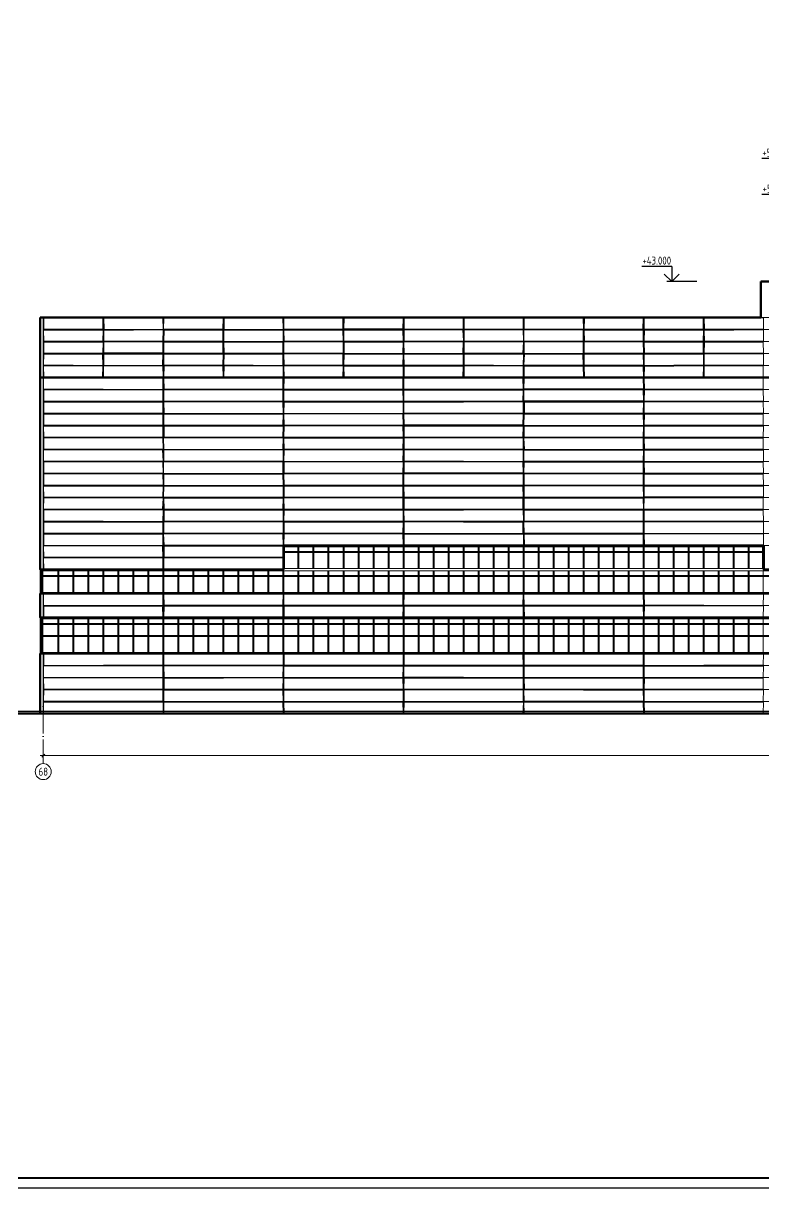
# Model space of a CAD drawing. Extents: x -50000 to 1632000, y -47600 to 308800.
# Drawn here: x 836005 to 909986, y -47600 to 68829 of the extents above; entities that cross this region are included whole.
import ezdxf
from ezdxf.enums import TextEntityAlignment as Align

# ---------------------------------------------------------------- set-up
doc = ezdxf.new("R2010")
doc.units = 0
doc.header["$MEASUREMENT"] = 0
doc.linetypes.add('ACAD_ISO04W100', pattern=[30, 24, -3, 0, -3])
doc.layers.get('Defpoints').update_dxf_attribs({"color": 6})
doc.layers.add('2', color=7, linetype='Continuous')
doc.styles.get("Standard").update_dxf_attribs({"font": 'isocpeur.ttf'})
doc.dimstyles.get("Standard").update_dxf_attribs({"dimscale": 200, "dimtxt": 2.5, "dimasz": 1.5, "dimexe": 1.5, "dimexo": 5, "dimgap": 1, "dimtad": 1, "dimtoh": 1, "dimdec": 0, "dimrnd": 10, "dimzin": 0, "dimtxsty": 'Standard', "dimblk": 'OBLIQUE', "dimcen": 1, "dimdle": 1.5, "dimclrd": 256, "dimclre": 256, "dimclrt": 256, "dimadec": 0, "dimazin": 0, "dimtfac": 1, "dimtdec": 0, "dimtix": 1, "dimtmove": 0, "dimatfit": 3, "dimldrblk": 'NONE', "dimfxl": 1, "dimtolj": 1, "dimtzin": 0, "dimlwd": 18, "dimlwe": 18, "dimarcsym": 1})

# ---------------------------------------------------------------- blocks, each defined once
blk = doc.blocks.new('_Oblique')
at = {"color": 0, "linetype": 'ByBlock', "lineweight": -2}
blk.add_line((-0.5, -0.5), (0.5, 0.5), dxfattribs=at)
blk = doc.blocks.new('*D19')
at = {"layer": '2', "linetype": 'Continuous', "lineweight": 18, "transparency": 16777216}
blk.add_line((837700, -4400), (1240300, -4400), dxfattribs=at)
at = {"layer": 'Defpoints', "color": 0, "linetype": 'Continuous', "transparency": 16777216}
for p in [(1240000, 220000), (838000, 0), (1240000, -4400)]:
    blk.add_point(p, dxfattribs=at)
at = {"layer": '2', "linetype": 'Continuous', "lineweight": 18, "transparency": 16777216, "xscale": 300, "yscale": 300, "zscale": 300, "rotation": 180}
blk.add_blockref('_Oblique', (838000, -4400), dxfattribs=at)
at = {"layer": '2', "linetype": 'Continuous', "lineweight": 18, "transparency": 16777216, "xscale": 300, "yscale": 300, "zscale": 300}
blk.add_blockref('_Oblique', (1240000, -4400), dxfattribs=at)
at = {"layer": '2', "linetype": 'Continuous', "lineweight": 18, "transparency": 16777216, "insert": (1039000, -3950), "char_height": 500, "attachment_point": 5}
blk.add_mtext('\\A1;402000', dxfattribs=at)
blk = doc.blocks.new('_None')

msp = doc.modelspace()

# ---------------------------------------------------------------- linework, layer by layer
at = {"layer": '2', "linetype": 'Continuous'}
for p, q in [((912800, 55300), (909800, 55300)), ((912800, 51700), (909800, 51700)), ((900800, 44500), (897800, 44500)), ((900800, 44500), (900800, 43000)), ((900800, 43000), (900050, 43750)), ((901550, 43750), (900800, 43000)), ((903300, 43000), (900300, 43000))]:
    msp.add_line(p, q, dxfattribs=at)
at = {"layer": '2', "linetype": 'Continuous', "lineweight": 70}
for p, q in [((909700, 43000), (909700, 39400)), ((837702.4, 39400), (837700, 33400)), ((909700, 39400), (837702.4, 39400))]:
    msp.add_line(p, q, dxfattribs=at)
at = {"layer": '2', "color": 8, "linetype": 'Continuous', "lineweight": 13}
for p, q in [((838000, 39400), (838000, 14200)), ((844000, 33400), (844000, 39400)), ((856000, 39400), (844000, 39400)), ((850000, 39400), (850000, 14200)), ((856000, 33400), (856000, 39400)), ((862000, 14200), (862000, 39400)), ((868000, 33400), (868000, 39400)), ((874000, 39400), (874000, 16600)), ((1240000, 39400), (874000, 39400)), ((880000, 33400), (880000, 39400)), ((886000, 39400), (886000, 16600)), ((892000, 33400), (892000, 39400)), ((898000, 39400), (898000, 16600)), ((904000, 33400), (904000, 39400)), ((1240000, 38200), (838000, 38200)), ((916000, 37000), (838000, 37000)), ((1240000, 35800), (838000, 35800)), ((1240000, 34600), (838000, 34600)), ((1240000, 33400), (838000, 33400)), ((1240000, 32200), (838000, 32200)), ((1240000, 31000), (838000, 31000)), ((1240000, 29800), (838000, 29800)), ((1240000, 28600), (838000, 28600)), ((838000, 27400), (1240000, 27400)), ((1240000, 26200), (838000, 26200)), ((838000, 25000), (1240000, 25000)), ((1240000, 23800), (838000, 23800)), ((1240000, 22600), (838000, 22600)), ((838000, 21400), (1240000, 21400)), ((1240000, 20200), (838000, 20200)), ((838000, 19000), (1240000, 19000)), ((1240000, 17800), (838000, 17800)), ((1240000, 16600), (838000, 16600)), ((862000, 15400), (838000, 15400)), ((838000, 14200), (862000, 14200)), ((838000, 11800), (838000, 9400)), ((1240000, 11800), (838000, 11800)), ((850000, 11800), (850000, 9400)), ((862000, 11800), (862000, 9400)), ((874000, 11800), (874000, 9400)), ((886000, 11800), (886000, 9400)), ((898000, 11800), (898000, 9400)), ((1240000, 10600), (838000, 10600)), ((838000, 9400), (1240000, 9400)), ((838000, 5800), (838000, -200)), ((1240000, 5800), (838000, 5800)), ((850000, 5800), (850000, -200)), ((862000, 5800), (862000, -200)), ((874000, 5800), (874000, -200)), ((886000, 5800), (886000, -200)), ((898000, 5800), (898000, -200)), ((1240000, 4600), (838000, 4600)), ((838000, 3400), (1240000, 3400)), ((1240000, 2200), (838000, 2200)), ((1240000, 1000), (838000, 1000)), ((838000, -200), (1240000, -200))]:
    msp.add_line(p, q, dxfattribs=at)
at = {"layer": '2', "color": 8, "linetype": 'Continuous', "lineweight": 9}
for p, q in [((838044.4, 38238), (838057.9, 39334.3)), ((838057.9, 39334.3), (843949.6, 39369.9)), ((843957.7, 38241.3), (843949.6, 39369.9)), ((844054.1, 39362.7), (849940.8, 39338.4)), ((844072.4, 38227.2), (844054.1, 39362.7)), ((849968.4, 38257.4), (849940.8, 39338.4)), ((850030, 38232.1), (850035.2, 39345)), ((850035.2, 39345), (855965.9, 39363.3)), ((855927.4, 38242.7), (855965.9, 39363.3)), ((856070.3, 38227.8), (856072.5, 39344.8)), ((856072.5, 39344.8), (861932.2, 39363.2)), ((861968.4, 38229.5), (861932.2, 39363.2)), ((862035.7, 38267.5), (862049.3, 39369.7)), ((862049.3, 39369.7), (867925.9, 39367.9)), ((867933.1, 38236), (867925.9, 39367.9)), ((868048.9, 38264.3), (868072.5, 39347.5)), ((868072.5, 39347.5), (873974.5, 39326.4)), ((873941.3, 38270.9), (873974.5, 39326.4)), ((874053.8, 39329), (879960.4, 39373.3)), ((874063.3, 38269.9), (874053.8, 39329)), ((879947.4, 38232.6), (879960.4, 39373.3)), ((880053.9, 39356.5), (885939.3, 39354.9)), ((880058.8, 38246.3), (880053.9, 39356.5)), ((885956.3, 38242.1), (885939.3, 39354.9)), ((886056, 38273.1), (886066.8, 39349.6)), ((886066.8, 39349.6), (891937, 39338.6)), ((891972.3, 38234.8), (891937, 39338.6)), ((892045, 38241.9), (892068, 39360)), ((892068, 39360), (897954.3, 39343.2)), ((897925.8, 38264.9), (897954.3, 39343.2)), ((898031.9, 39340.5), (903941, 39365.9)), ((898032.6, 38274.6), (898031.9, 39340.5)), ((903954, 38244.8), (903941, 39365.9)), ((904034.2, 39348.7), (909964.5, 39371.6)), ((904063.2, 38246.6), (904034.2, 39348.7)), ((909965.4, 38255), (909964.5, 39371.6)), ((838025.9, 38138.2), (843971.4, 38153.1)), ((838055.3, 37031.6), (838025.9, 38138.2)), ((838044.4, 38238), (843957.7, 38241.3)), ((843956.9, 37063.4), (843971.4, 38153.1)), ((844056, 37046.2), (844062, 38126.5)), ((844062, 38126.5), (849968.7, 38169.5)), ((844072.4, 38227.2), (849968.4, 38257.4)), ((849932.3, 37042.7), (849968.7, 38169.5)), ((850030, 38232.1), (855927.4, 38242.7)), ((850038.6, 37053.9), (850072.2, 38143.8)), ((850072.2, 38143.8), (855942.7, 38151.7)), ((855957.8, 37028.8), (855942.7, 38151.7)), ((856035.9, 37053.5), (856048.6, 38130.6)), ((856048.6, 38130.6), (861960.4, 38140.9)), ((856070.3, 38227.8), (861968.4, 38229.5)), ((861974.1, 37026.8), (861960.4, 38140.9)), ((862029, 38139), (867926.1, 38132.3)), ((862065.2, 37040), (862029, 38139)), ((862035.7, 38267.5), (867933.1, 38236)), ((868000, 38200), (867926.1, 38132.3)), ((867953.8, 37035.5), (867926.1, 38132.3)), ((868038.1, 38153.8), (873937.2, 38147.2)), ((868040.1, 37064.1), (868038.1, 38153.8)), ((868048.9, 38264.3), (873941.3, 38270.9)), ((873957.9, 37045.7), (873937.2, 38147.2)), ((874050.2, 37039.6), (874055.2, 38174.5)), ((874055.2, 38174.5), (879931.5, 38166.5)), ((874063.3, 38269.9), (879947.4, 38232.6)), ((879974.2, 37070.1), (879931.5, 38166.5)), ((880058.8, 38246.3), (885956.3, 38242.1)), ((880063.7, 37060.7), (880064.9, 38169.1)), ((880064.9, 38169.1), (885955.6, 38163.6)), ((885969.7, 37052.5), (885955.6, 38163.6)), ((886025.2, 38161.5), (891953.9, 38138.4)), ((886029.1, 37030.4), (886025.2, 38161.5)), ((886056, 38273.1), (891972.3, 38234.8)), ((891960.5, 37062.5), (891953.9, 38138.4)), ((892040.1, 38159.4), (897948.9, 38149.5)), ((892067.2, 37028.7), (892040.1, 38159.4)), ((892045, 38241.9), (897925.8, 38264.9)), ((897955, 37030.6), (897948.9, 38149.5)), ((898032.6, 38274.6), (903954, 38244.8)), ((898047.8, 37069.4), (898071.4, 38143.1)), ((898071.4, 38143.1), (903960.2, 38137.1)), ((903950.5, 37037.1), (903960.2, 38137.1)), ((904050.8, 38126.8), (909951.7, 38168.4)), ((904059.6, 37058.5), (904050.8, 38126.8)), ((904063.2, 38246.6), (909965.4, 38255)), ((909959.8, 37066.2), (909951.7, 38168.4)), ((838055.3, 37031.6), (843956.9, 37063.4)), ((838063.8, 35861.4), (838064.9, 36926.1)), ((838064.9, 36926.1), (843970.2, 36929.6)), ((843939, 35844.3), (843970.2, 36929.6)), ((844054.4, 35865.5), (844066.1, 36943)), ((844056, 37046.2), (849932.3, 37042.7)), ((844066.1, 36943), (849931.2, 36973.9)), ((849954.3, 35863.2), (849931.2, 36973.9)), ((850038.4, 35830.1), (850058.5, 36941.8)), ((850038.6, 37053.9), (855957.8, 37028.8)), ((850058.5, 36941.8), (855951.6, 36941.8)), ((855933.1, 35840.6), (855951.6, 36941.8)), ((856035.9, 37053.5), (861974.1, 37026.8)), ((856054.6, 36946.3), (861940.2, 36936.4)), ((856073.6, 35831.6), (856054.6, 36946.3)), ((861927, 35831.1), (861940.2, 36936.4)), ((862029.2, 36946.4), (867968.1, 36970)), ((862047.3, 35874.2), (862029.2, 36946.4)), ((862065.2, 37040), (867953.8, 37035.5)), ((867969.7, 35848), (867968.1, 36970)), ((868040.1, 37064.1), (873957.9, 37045.7)), ((868051, 36952.7), (873951.2, 36930.1)), ((868054.7, 35825.5), (868051, 36952.7)), ((873936.9, 35860), (873951.2, 36930.1)), ((874044.6, 36946.4), (879962.2, 36971.6)), ((874062.2, 35827.5), (874044.6, 36946.4)), ((874050.2, 37039.6), (879974.2, 37070.1)), ((879931.3, 35841.1), (879962.2, 36971.6)), ((880043.1, 35833.8), (880053.8, 36939)), ((880053.8, 36939), (885974.8, 36972.3)), ((880063.7, 37060.7), (885969.7, 37052.5)), ((885928.2, 35859.3), (885974.8, 36972.3)), ((886029.1, 37030.4), (891960.5, 37062.5)), ((886037, 35826.6), (886039.6, 36961.7)), ((886039.6, 36961.7), (891932.3, 36963.8)), ((891944.2, 35837.2), (891932.3, 36963.8)), ((892041.2, 36943.9), (897942, 36969.8)), ((892042.7, 35830.2), (892041.2, 36943.9)), ((892067.2, 37028.7), (897955, 37030.6)), ((897971, 35855.7), (897942, 36969.8)), ((898047.8, 37069.4), (903950.5, 37037.1)), ((898050.7, 36933), (903949.7, 36940.8)), ((898071.8, 35833.4), (898050.7, 36933)), ((903932, 35867.5), (903949.7, 36940.8)), ((904032, 35851.5), (904066, 36936.6)), ((904059.6, 37058.5), (909959.8, 37066.2)), ((904066, 36936.6), (909937.8, 36954.8)), ((909970.5, 35859), (909937.8, 36954.8)), ((838031.9, 34665), (838040.2, 35761.2)), ((838040.2, 35761.2), (843930.9, 35757.6)), ((838063.8, 35861.4), (843939, 35844.3)), ((843951.2, 34628.1), (843930.9, 35757.6)), ((844043.2, 35725.2), (849961.9, 35738.1)), ((844061.5, 34626.1), (844043.2, 35725.2)), ((844054.4, 35865.5), (849954.3, 35863.2)), ((849925.5, 34644.8), (849961.9, 35738.1)), ((850038.4, 35830.1), (855933.1, 35840.6)), ((850040.2, 35728.7), (855963.7, 35761.6)), ((850063.3, 34638.7), (850040.2, 35728.7)), ((855929.1, 34662.4), (855963.7, 35761.6)), ((856040.1, 34673.3), (856067.8, 35743.5)), ((856067.8, 35743.5), (861949.9, 35731.6)), ((856073.6, 35831.6), (861927, 35831.1)), ((861931.6, 34627.8), (861949.9, 35731.6)), ((862030.3, 35747.7), (867943.9, 35762.1)), ((862057.4, 34674.9), (862030.3, 35747.7)), ((862047.3, 35874.2), (867969.7, 35848)), ((867946.3, 34650.1), (867943.9, 35762.1)), ((868030.4, 34630.8), (868063.7, 35729)), ((868054.7, 35825.5), (873936.9, 35860)), ((868063.7, 35729), (873960.2, 35760.4)), ((873938.2, 34646.9), (873960.2, 35760.4)), ((874038.3, 35730.8), (879967.9, 35732)), ((874055, 34669.1), (874038.3, 35730.8)), ((874062.2, 35827.5), (879931.3, 35841.1)), ((879947.6, 34634.6), (879967.9, 35732)), ((880040.4, 34672.8), (880056.7, 35740.7)), ((880043.1, 35833.8), (885928.2, 35859.3)), ((880056.7, 35740.7), (885969.9, 35731.6)), ((885957.9, 34627.6), (885969.9, 35731.6)), ((886031.9, 34635.5), (886073.6, 35748.9)), ((886037, 35826.6), (891944.2, 35837.2)), ((886073.6, 35748.9), (891925.9, 35742.3)), ((891956.1, 34648.5), (891925.9, 35742.3)), ((892042.7, 35830.2), (897971, 35855.7)), ((892051.5, 35729.6), (897929.4, 35741.4)), ((892062.2, 34648.3), (892051.5, 35729.6)), ((897974.9, 34650.3), (897929.4, 35741.4)), ((898052.3, 35733.9), (903969.4, 35743.4)), ((898057.7, 34626.4), (898052.3, 35733.9)), ((898071.8, 35833.4), (903932, 35867.5)), ((903955.5, 34665.2), (903969.4, 35743.4)), ((904031.4, 34629.6), (904052.6, 35762.2)), ((904032, 35851.5), (909970.5, 35859)), ((904052.6, 35762.2), (909962.9, 35743.6)), ((909952.9, 34633.5), (909962.9, 35743.6)), ((838031.2, 34563.8), (843966.3, 34529.1)), ((838047.7, 33434.8), (838031.2, 34563.8)), ((838031.9, 34665), (843951.2, 34628.1)), ((843933, 33431.6), (843966.3, 34529.1)), ((844032.3, 34546.3), (849950, 34567.9)), ((844033.9, 33440.3), (844032.3, 34546.3)), ((844061.5, 34626.1), (849925.5, 34644.8)), ((849965.9, 33431.6), (849950, 34567.9)), ((850054.3, 33452.2), (850068.2, 34574.2)), ((850063.3, 34638.7), (855929.1, 34662.4)), ((850068.2, 34574.2), (855927.3, 34545.8)), ((855968.6, 33474.2), (855927.3, 34545.8)), ((856040.1, 34673.3), (861931.6, 34627.8)), ((856050.4, 33468.8), (856068.4, 34562.3)), ((856068.4, 34562.3), (861972.8, 34558.3)), ((861961.6, 33468.7), (861972.8, 34558.3)), ((862035.1, 34535.9), (867973, 34566.3)), ((862055.9, 33433.3), (862035.1, 34535.9)), ((862057.4, 34674.9), (867946.3, 34650.1)), ((867943.4, 33451.3), (867973, 34566.3)), ((868030.4, 34630.8), (873938.2, 34646.9)), ((868042.3, 34536.8), (873957.1, 34538.2)), ((868068.7, 33465.5), (868042.3, 34536.8)), ((873974.2, 33473.8), (873957.1, 34538.2)), ((874047, 34555), (879954.3, 34530.3)), ((874047.6, 33458.7), (874047, 34555)), ((874055, 34669.1), (879947.6, 34634.6)), ((879925.2, 33461.6), (879954.3, 34530.3)), ((880040.4, 34672.8), (885957.9, 34627.6)), ((880045.9, 34549.7), (885960.9, 34568.1)), ((880063.9, 33461.3), (880045.9, 34549.7)), ((885963.6, 33464.3), (885960.9, 34568.1)), ((886031.9, 34635.5), (891956.1, 34648.5)), ((886041.4, 33472.9), (886046, 34533.3)), ((886046, 34533.3), (891960.6, 34543.2)), ((891966.9, 33427.4), (891960.6, 34543.2)), ((892035.4, 34551.8), (897928.6, 34552.9)), ((892066.4, 33450.8), (892035.4, 34551.8)), ((892062.2, 34648.3), (897974.9, 34650.3)), ((897964.7, 33427.3), (897928.6, 34552.9)), ((898029.7, 33467.9), (898062.9, 34528.4)), ((898057.7, 34626.4), (903955.5, 34665.2)), ((898062.9, 34528.4), (903959.9, 34567.9)), ((903953.2, 33451.7), (903959.9, 34567.9)), ((904028, 34572.2), (909927.3, 34559.3)), ((904040.2, 33454.3), (904028, 34572.2)), ((904031.4, 34629.6), (909952.9, 34633.5)), ((909948.5, 33426.4), (909927.3, 34559.3)), ((838025.3, 32267), (838029.7, 33371.4)), ((838029.7, 33371.4), (849948.4, 33353)), ((838047.7, 33434.8), (843933, 33431.6)), ((844033.9, 33440.3), (849965.9, 33431.6)), ((849939.5, 32227.4), (849948.4, 33353)), ((850036.6, 33361), (861941.5, 33347.2)), ((850067, 32232.5), (850036.6, 33361)), ((850054.3, 33452.2), (855968.6, 33474.2)), ((856050.4, 33468.8), (861961.6, 33468.7)), ((861931.5, 32230), (861941.5, 33347.2)), ((862053.8, 32254.3), (862074.8, 33358.8)), ((862055.9, 33433.3), (867943.4, 33451.3)), ((862074.8, 33358.8), (873942.5, 33325.7)), ((868068.7, 33465.5), (873974.2, 33473.8)), ((873933, 32235.4), (873942.5, 33325.7)), ((874027.6, 32235.3), (874029.8, 33346.1)), ((874029.8, 33346.1), (885927.5, 33341.9)), ((874047.6, 33458.7), (879925.2, 33461.6)), ((880063.9, 33461.3), (885963.6, 33464.3)), ((885963.4, 32232.1), (885927.5, 33341.9)), ((886029.7, 32262.4), (886060.3, 33326.6)), ((886041.4, 33472.9), (891966.9, 33427.4)), ((886060.3, 33326.6), (897952.6, 33368.9)), ((892066.4, 33450.8), (897964.7, 33427.3)), ((897971.8, 32274.7), (897952.6, 33368.9)), ((898029.7, 33467.9), (903953.2, 33451.7)), ((898034.5, 33353.8), (909934.4, 33330.6)), ((898067.7, 32233.6), (898034.5, 33353.8)), ((904040.2, 33454.3), (909948.5, 33426.4)), ((909949.4, 32246), (909934.4, 33330.6)), ((838025.3, 32267), (849939.5, 32227.4)), ((838049.7, 32144.9), (849945.2, 32164.6)), ((838050, 31033.3), (838049.7, 32144.9)), ((849938.3, 31032.7), (849945.2, 32164.6)), ((850033.4, 31065.7), (850051.5, 32157.3)), ((850051.5, 32157.3), (861950.8, 32174.9)), ((850067, 32232.5), (861931.5, 32230)), ((861943.8, 31042), (861950.8, 32174.9)), ((862049.8, 31032.3), (862052.3, 32131.2)), ((862052.3, 32131.2), (873941.7, 32130.9)), ((862053.8, 32254.3), (873933, 32235.4)), ((873974.1, 31042.4), (873941.7, 32130.9)), ((874027.6, 32235.3), (885963.4, 32232.1)), ((874035, 32148.1), (885938.3, 32156.9)), ((874038.9, 31041), (874035, 32148.1)), ((885925.6, 31047), (885938.3, 32156.9)), ((886029.3, 31068.2), (886033, 32163.2)), ((886029.7, 32262.4), (897971.8, 32274.7)), ((886033, 32163.2), (897937.8, 32145.6)), ((897969.8, 31070.1), (897937.8, 32145.6)), ((898057.7, 31067.5), (898062.9, 32167.5)), ((898062.9, 32167.5), (909936.4, 32155.3)), ((898067.7, 32233.6), (909949.4, 32246)), ((909952.2, 31042.1), (909936.4, 32155.3)), ((838042.6, 30926.2), (849960.8, 30961.1)), ((838049.3, 29862), (838042.6, 30926.2)), ((838050, 31033.3), (849938.3, 31032.7)), ((849955.9, 29833.5), (849960.8, 30961.1)), ((850033.4, 31065.7), (861943.8, 31042)), ((850034.1, 30962.3), (861949.5, 30949.3)), ((850072.7, 29844.1), (850034.1, 30962.3)), ((861966, 29826.1), (861949.5, 30949.3)), ((862031.6, 29827.6), (862062.9, 30943.2)), ((862049.8, 31032.3), (873974.1, 31042.4)), ((862062.9, 30943.2), (873945.3, 30948)), ((873949.5, 29838), (873945.3, 30948)), ((874028.3, 29870.7), (874038.6, 30926.5)), ((874038.6, 30926.5), (885965.5, 30970.4)), ((874038.9, 31041), (885925.6, 31047)), ((885944.1, 29849), (885965.5, 30970.4)), ((886000, 31000), (886074.6, 30926.5)), ((886029.3, 31068.2), (897969.8, 31070.1)), ((886072.1, 29855.6), (886074.6, 30926.5)), ((886074.6, 30926.5), (897968.5, 30936.6)), ((897945, 29862.2), (897968.5, 30936.6)), ((898031.2, 30935.8), (909938.7, 30967.2)), ((898040.6, 29870), (898031.2, 30935.8)), ((898057.7, 31067.5), (909952.2, 31042.1)), ((909954.6, 29860.3), (909938.7, 30967.2)), ((838043.8, 28631.4), (838054.4, 29758.6)), ((838049.3, 29862), (849955.9, 29833.5)), ((838054.4, 29758.6), (849955.3, 29759.8)), ((849944.9, 28647.7), (849955.3, 29759.8)), ((850032.8, 28648.2), (850054.8, 29761.4)), ((850054.8, 29761.4), (861957.3, 29729.7)), ((850072.7, 29844.1), (861966, 29826.1)), ((861935.8, 28664.6), (861957.3, 29729.7)), ((862031.6, 29827.6), (873949.5, 29838)), ((862046.6, 29730.7), (873943.2, 29774.1)), ((862073.2, 28649.7), (862046.6, 29730.7)), ((873958.5, 28633.8), (873943.2, 29774.1)), ((874028.3, 29870.7), (885944.1, 29849)), ((874036.4, 29773.6), (885948, 29733.1)), ((874055.5, 28668.7), (874036.4, 29773.6)), ((885928.9, 28671.4), (885948, 29733.1)), ((886033.1, 28627), (886067.5, 29751.2)), ((886067.5, 29751.2), (897953.6, 29758.9)), ((886072.1, 29855.6), (897945, 29862.2)), ((897974.5, 28659.6), (897953.6, 29758.9)), ((898040.6, 29870), (909954.6, 29860.3)), ((898052.5, 28643.4), (898071, 29752.6)), ((898071, 29752.6), (909926.3, 29736.9)), ((909930.9, 28662.3), (909926.3, 29736.9)), ((838030.3, 28557.7), (849939.2, 28557.6)), ((838057.7, 27472.9), (838030.3, 28557.7)), ((838043.8, 28631.4), (849944.9, 28647.7)), ((849949.4, 27461.3), (849939.2, 28557.6)), ((850000, 28600), (850070.7, 28525.7)), ((850032.8, 28648.2), (861935.8, 28664.6)), ((850069.1, 27438.8), (850070.7, 28525.7)), ((850070.7, 28525.7), (861967.9, 28560.5)), ((861934.6, 27461.1), (861967.9, 28560.5)), ((862000, 28600), (862073.9, 28529.4)), ((862030.2, 27453.2), (862073.9, 28529.4)), ((862073.2, 28649.7), (873958.5, 28633.8)), ((862073.9, 28529.4), (873926.7, 28574.9)), ((873964.7, 27460), (873926.7, 28574.9)), ((874049.2, 27473.9), (874063.8, 28535)), ((874055.5, 28668.7), (885928.9, 28671.4)), ((874063.8, 28535), (885942.5, 28533.9)), ((885925.5, 27445.2), (885942.5, 28533.9)), ((886000, 28600), (885928.9, 28671.4)), ((886033.1, 28627), (897974.5, 28659.6)), ((886047.6, 27442.5), (886061.9, 28533.3)), ((886061.9, 28533.3), (897961.4, 28536.6)), ((897958.6, 27438.6), (897961.4, 28536.6)), ((898031.7, 27432.7), (898054.6, 28534)), ((898052.5, 28643.4), (909930.9, 28662.3)), ((898054.6, 28534), (909969.6, 28536.3)), ((909943.3, 27430.7), (909969.6, 28536.3)), ((838042.1, 27368.2), (849934.6, 27364.5)), ((838064.6, 26246), (838042.1, 27368.2)), ((838057.7, 27472.9), (849949.4, 27461.3)), ((849971.7, 26252.4), (849934.6, 27364.5)), ((850027.2, 27366.7), (861965.1, 27359.1)), ((850056.8, 26226.9), (850027.2, 27366.7)), ((850069.1, 27438.8), (861934.6, 27461.1)), ((861942.8, 26252.8), (861965.1, 27359.1)), ((862030.2, 27453.2), (873964.7, 27460)), ((862038.8, 27335.4), (873973.4, 27355.7)), ((862072.9, 26273.3), (862038.8, 27335.4)), ((873928.7, 26251.9), (873973.4, 27355.7)), ((874049.2, 27473.9), (885925.5, 27445.2)), ((874058.6, 26240.6), (874062.7, 27361.1)), ((874062.7, 27361.1), (885967.1, 27365.9)), ((885945.9, 26262.2), (885967.1, 27365.9)), ((886033.1, 27336.9), (897945.8, 27371.1)), ((886071.8, 26231.6), (886033.1, 27336.9)), ((886047.6, 27442.5), (897958.6, 27438.6)), ((897927.1, 26225.1), (897945.8, 27371.1)), ((898031.7, 27432.7), (909943.3, 27430.7)), ((898053.4, 27330.9), (909942.9, 27340.3)), ((898061.1, 26229.4), (898053.4, 27330.9)), ((909938.8, 26267), (909942.9, 27340.3)), ((838027.5, 25061.7), (838036.6, 26138.6)), ((838036.6, 26138.6), (849928.6, 26172.4)), ((838064.6, 26246), (849971.7, 26252.4)), ((849973.7, 25060.5), (849928.6, 26172.4)), ((850032, 26164.2), (861960.9, 26134.6)), ((850042.6, 25060.7), (850032, 26164.2)), ((850056.8, 26226.9), (861942.8, 26252.8)), ((861958.1, 25049.2), (861960.9, 26134.6)), ((862000, 26200), (862072.9, 26273.3)), ((862031.5, 25025.4), (862066.3, 26157.1)), ((862066.3, 26157.1), (873948.2, 26172.3)), ((862072.9, 26273.3), (873928.7, 26251.9)), ((873943.9, 25046.4), (873948.2, 26172.3)), ((874050.4, 26144.8), (885962.4, 26171.3)), ((874066.2, 25074), (874050.4, 26144.8)), ((874058.6, 26240.6), (885945.9, 26262.2)), ((885946.1, 25025.4), (885962.4, 26171.3)), ((886030.1, 25067.1), (886031.6, 26146)), ((886031.6, 26146), (897972.9, 26162.3)), ((886071.8, 26231.6), (897927.1, 26225.1)), ((897956.2, 25030.6), (897972.9, 26162.3)), ((898027, 26152.2), (909967.3, 26156)), ((898051.9, 25026.8), (898027, 26152.2)), ((898061.1, 26229.4), (909938.8, 26267)), ((909957.1, 25045.8), (909967.3, 26156)), ((838027.5, 25061.7), (849973.7, 25060.5)), ((838042.6, 24966), (849950.3, 24939.4)), ((838051.6, 23866.9), (838042.6, 24966)), ((849972.9, 23833.2), (849950.3, 24939.4)), ((850029, 24961.9), (861946.8, 24970.4)), ((850029.2, 23828.6), (850029, 24961.9)), ((850042.6, 25060.7), (861958.1, 25049.2)), ((861940.1, 23831.7), (861946.8, 24970.4)), ((862031.5, 25025.4), (873943.9, 25046.4)), ((862071.2, 23868.6), (862073.1, 24951.3)), ((862073.1, 24951.3), (873970.9, 24965.1)), ((873941, 23830.8), (873970.9, 24965.1)), ((874066.2, 25074), (885946.1, 25025.4)), ((874069.4, 23865.8), (874070.6, 24934.9)), ((874070.6, 24934.9), (885925.8, 24966.4)), ((885956.8, 23865.1), (885925.8, 24966.4)), ((886028.7, 23852.1), (886058.6, 24952.8)), ((886030.1, 25067.1), (897956.2, 25030.6)), ((886058.6, 24952.8), (897953.1, 24944.9)), ((897937.8, 23867.4), (897953.1, 24944.9)), ((898051.9, 25026.8), (909957.1, 25045.8)), ((898058.2, 24944.7), (909941.4, 24953.6)), ((898068.3, 23856.7), (898058.2, 24944.7)), ((909970.3, 23850.3), (909941.4, 24953.6)), ((838051.6, 23866.9), (849972.9, 23833.2)), ((838053.1, 22661.4), (838056.3, 23738.1)), ((838056.3, 23738.1), (849951.8, 23771.7)), ((849969.4, 22650.3), (849951.8, 23771.7)), ((850029.2, 23828.6), (861940.1, 23831.7)), ((850057.4, 22625.4), (850058.1, 23743.1)), ((850058.1, 23743.1), (861929.2, 23762.2)), ((861968.1, 22651.5), (861929.2, 23762.2)), ((862046.3, 23772), (873942.2, 23772.1)), ((862062, 22661.4), (862046.3, 23772)), ((862071.2, 23868.6), (873941, 23830.8)), ((873939.7, 22640.9), (873942.2, 23772.1)), ((874031.5, 23756.9), (885951.1, 23766.3)), ((874038.4, 22652), (874031.5, 23756.9)), ((874069.4, 23865.8), (885956.8, 23865.1)), ((885957.8, 22662.1), (885951.1, 23766.3)), ((886028.7, 23852.1), (897937.8, 23867.4)), ((886041.9, 23768.4), (897953.8, 23763.1)), ((886063.7, 22641.2), (886041.9, 23768.4)), ((897944.2, 22653.4), (897953.8, 23763.1)), ((898033.3, 23759.3), (909942.5, 23758.9)), ((898055.5, 22635.7), (898033.3, 23759.3)), ((898068.3, 23856.7), (909970.3, 23850.3)), ((909969.5, 22631.9), (909942.5, 23758.9)), ((838029.3, 22534.8), (849970.8, 22532.8)), ((838059.5, 21456), (838029.3, 22534.8)), ((838053.1, 22661.4), (849969.4, 22650.3)), ((849963.2, 21455.8), (849970.8, 22532.8)), ((850027, 21454.2), (850049.6, 22525.1)), ((850049.6, 22525.1), (861962.2, 22547.9)), ((850057.4, 22625.4), (861968.1, 22651.5)), ((861961.4, 21443.1), (861962.2, 22547.9)), ((862054.9, 22530.5), (873927, 22530)), ((862057.1, 21468.9), (862054.9, 22530.5)), ((862062, 22661.4), (873939.7, 22640.9)), ((874000, 22600), (873927, 22530)), ((873932.9, 21432.7), (873927, 22530)), ((874028.9, 22550.5), (885934.1, 22549.2)), ((874050.3, 21474), (874028.9, 22550.5)), ((874038.4, 22652), (885957.8, 22662.1)), ((885966.1, 21433.2), (885934.1, 22549.2)), ((886040.5, 21463.7), (886057.8, 22564.6)), ((886057.8, 22564.6), (897941, 22543)), ((886063.7, 22641.2), (897944.2, 22653.4)), ((897971.1, 21446.9), (897941, 22543)), ((898047.1, 22544.1), (909951.7, 22543.3)), ((898055.7, 21471.4), (898047.1, 22544.1)), ((898055.5, 22635.7), (909969.5, 22631.9)), ((909950.4, 21468), (909951.7, 22543.3)), ((838036.5, 20249), (838069.2, 21364.7)), ((838059.5, 21456), (849963.2, 21455.8)), ((838069.2, 21364.7), (849973.7, 21362.3)), ((849926.5, 20250.3), (849973.7, 21362.3)), ((850027, 21454.2), (861961.4, 21443.1)), ((850038.9, 21353.7), (861966.7, 21346.7)), ((850069.5, 20235.3), (850038.9, 21353.7)), ((861949.6, 20252.1), (861966.7, 21346.7)), ((862051.5, 21372.8), (873933.2, 21340.3)), ((862064, 20253.8), (862051.5, 21372.8)), ((862057.1, 21468.9), (873932.9, 21432.7)), ((873935.3, 20264.3), (873933.2, 21340.3)), ((874050.3, 21474), (885966.1, 21433.2)), ((874053.4, 21356.9), (885932.3, 21339.4)), ((874068.4, 20253.8), (874053.4, 21356.9)), ((885926.6, 20247.8), (885932.3, 21339.4)), ((886040.4, 20248.4), (886041.3, 21359.1)), ((886040.5, 21463.7), (897971.1, 21446.9)), ((886041.3, 21359.1), (897926.5, 21343.2)), ((897965.6, 20250.8), (897926.5, 21343.2)), ((898025.9, 20230.8), (898038.7, 21367.4)), ((898038.7, 21367.4), (909947.4, 21361.7)), ((898055.7, 21471.4), (909950.4, 21468)), ((909926.4, 20256.5), (909947.4, 21361.7)), ((838036.5, 20249), (849926.5, 20250.3)), ((838049.1, 20173.1), (849967, 20147.7)), ((838056.8, 19074), (838049.1, 20173.1)), ((849932.6, 19030), (849967, 20147.7)), ((850065.3, 19052.1), (850071, 20139.8)), ((850069.5, 20235.3), (861949.6, 20252.1)), ((850071, 20139.8), (861974.5, 20149.1)), ((861955.5, 19061.2), (861974.5, 20149.1)), ((862035.4, 19056.8), (862064.9, 20153.4)), ((862064, 20253.8), (873935.3, 20264.3)), ((862064.9, 20153.4), (873953.6, 20135.9)), ((873955.3, 19056), (873953.6, 20135.9)), ((874037, 20128.6), (885955, 20169)), ((874069.8, 19068.3), (874037, 20128.6)), ((874068.4, 20253.8), (885926.6, 20247.8)), ((885974.7, 19043), (885955, 20169)), ((886040.4, 20248.4), (897965.6, 20250.8)), ((886044.4, 20152), (897934, 20140.1)), ((886047.3, 19046.8), (886044.4, 20152)), ((897930.2, 19034.7), (897934, 20140.1)), ((898025.9, 20230.8), (909926.4, 20256.5)), ((898036.1, 20155.1), (909935.1, 20159.4)), ((898056.7, 19056.8), (898036.1, 20155.1)), ((909972.9, 19059.3), (909935.1, 20159.4)), ((838056.8, 19074), (849932.6, 19030)), ((838064.4, 18926.5), (849953.9, 18938.2)), ((838068.4, 17853.2), (838064.4, 18926.5)), ((849943.4, 17869.8), (849953.9, 18938.2)), ((850039.7, 18954.7), (861958.9, 18966.7)), ((850054.3, 17859.3), (850039.7, 18954.7)), ((850065.3, 19052.1), (861955.5, 19061.2)), ((861968.4, 17845.9), (861958.9, 18966.7)), ((862035.4, 19056.8), (873955.3, 19056)), ((862057.7, 17853.6), (862067.4, 18929.8)), ((862067.4, 18929.8), (873956.9, 18938.5)), ((873930.4, 17869.2), (873956.9, 18938.5)), ((874067.2, 17825.1), (874068.7, 18964.8)), ((874068.7, 18964.8), (885934.3, 18925.5)), ((874069.8, 19068.3), (885974.7, 19043)), ((885928.3, 17850.3), (885934.3, 18925.5)), ((886028.8, 18958.8), (897947.8, 18973.4)), ((886049.3, 17868.8), (886028.8, 18958.8)), ((886047.3, 19046.8), (897930.2, 19034.7)), ((897953.4, 17857.6), (897947.8, 18973.4)), ((898040.3, 18953.4), (909961.9, 18974.1)), ((898043.9, 17862.3), (898040.3, 18953.4)), ((898056.7, 19056.8), (909972.9, 19059.3)), ((909951.1, 17828.1), (909961.9, 18974.1)), ((838051.9, 16661.1), (838057.3, 17763.6)), ((838057.3, 17763.6), (849935.6, 17752.2)), ((838068.4, 17853.2), (849943.4, 17869.8)), ((849947.4, 16627.5), (849935.6, 17752.2)), ((850028.5, 17764.3), (861949.5, 17746.4)), ((850073.3, 16634.7), (850028.5, 17764.3)), ((850054.3, 17859.3), (861968.4, 17845.9)), ((861960.2, 16635.5), (861949.5, 17746.4)), ((862045.3, 16645), (862071.6, 17769.4)), ((862057.7, 17853.6), (873930.4, 17869.2)), ((862071.6, 17769.4), (873926.4, 17757.7)), ((873946.1, 16665.4), (873926.4, 17757.7)), ((874063.1, 16633.9), (874072.9, 17752.6)), ((874067.2, 17825.1), (885928.3, 17850.3)), ((874072.9, 17752.6), (885973.3, 17735.3)), ((885971.8, 16636.2), (885973.3, 17735.3)), ((886049.3, 17868.8), (897953.4, 17857.6)), ((886060.2, 17745), (897939.4, 17735)), ((886072.3, 16638.9), (886060.2, 17745)), ((897957.7, 16625.1), (897939.4, 17735)), ((898043.9, 17862.3), (909951.1, 17828.1)), ((898058.4, 17773), (909962.4, 17749.9)), ((898062, 16655.4), (898058.4, 17773)), ((909955.8, 16628.3), (909962.4, 17749.9)), ((838025.3, 16575), (849930.5, 16563.7)), ((838041.2, 15454.3), (838025.3, 16575)), ((838051.9, 16661.1), (849947.4, 16627.5)), ((849958.6, 15457.8), (849930.5, 16563.7)), ((850068.5, 16536.6), (861958.7, 16551.9)), ((850069.9, 15433.9), (850068.5, 16536.6)), ((850073.3, 16634.7), (861960.2, 16635.5)), ((861968.1, 15460.4), (861958.7, 16551.9)), ((862045.3, 16645), (873946.1, 16665.4)), ((874063.1, 16633.9), (885971.8, 16636.2)), ((886072.3, 16638.9), (897957.7, 16625.1)), ((898062, 16655.4), (909955.8, 16628.3)), ((838035.4, 15373), (849936.8, 15346.8)), ((838044.5, 14238.5), (838035.4, 15373)), ((838041.2, 15454.3), (849958.6, 15457.8)), ((849951.9, 14267.9), (849936.8, 15346.8)), ((850037.3, 14245.6), (850046.1, 15374.7)), ((850046.1, 15374.7), (861940.6, 15340.7)), ((850069.9, 15433.9), (861968.1, 15460.4)), ((861971.8, 14271.3), (861940.6, 15340.7)), ((838044.5, 14238.5), (849951.9, 14267.9)), ((850037.3, 14245.6), (861971.8, 14271.3)), ((838038.3, 11738.1), (838029.1, 10625.9)), ((838038.3, 11738.1), (849934.7, 11749.6)), ((849942.1, 10629.9), (849934.7, 11749.6)), ((850062, 11761.3), (861974.4, 11769.7)), ((850067.3, 10641), (850062, 11761.3)), ((861945.5, 10666.4), (861974.4, 11769.7)), ((862041.7, 10640.7), (862042.9, 11749.9)), ((862042.9, 11749.9), (873934.3, 11774.5)), ((873940.9, 10638.1), (873934.3, 11774.5)), ((874025.2, 10633.1), (874058.1, 11748.6)), ((874058.1, 11748.6), (885937.8, 11752.5)), ((885933.2, 10648.6), (885937.8, 11752.5)), ((886031, 11768.4), (897933, 11725.1)), ((886051.5, 10655.2), (886031, 11768.4)), ((898000, 11800), (897933, 11725.1)), ((897968.6, 10666.6), (897933, 11725.1)), ((898049.2, 11744.9), (909963.6, 11730.2)), ((898070.2, 10673.6), (898049.2, 11744.9)), ((909941.4, 10625.7), (909963.6, 11730.2)), ((838029.1, 10625.9), (849942.1, 10629.9)), ((838057.1, 9437.9), (838062.7, 10564.2)), ((838062.7, 10564.2), (849930.2, 10530.8)), ((849952.9, 9450.2), (849930.2, 10530.8)), ((850042.1, 9430.9), (850073.2, 10539.4)), ((850067.3, 10641), (861945.5, 10666.4)), ((850073.2, 10539.4), (861949.6, 10555.8)), ((861949, 9467.4), (861949.6, 10555.8)), ((862041.7, 10640.7), (873940.9, 10638.1)), ((862059.4, 9430.2), (862073.3, 10549.7)), ((862073.3, 10549.7), (873964.4, 10538.9)), ((873934.1, 9437.5), (873964.4, 10538.9)), ((874025.2, 10633.1), (885933.2, 10648.6)), ((874045.2, 9466.3), (874059.3, 10528.4)), ((874059.3, 10528.4), (885966.1, 10539.1)), ((885949.4, 9448.8), (885966.1, 10539.1)), ((886045.6, 10559.1), (897936.5, 10525.9)), ((886070.9, 9425.9), (886045.6, 10559.1)), ((886051.5, 10655.2), (897968.6, 10666.6)), ((897966.4, 9459.1), (897936.5, 10525.9)), ((898000, 10600), (898070.2, 10673.6)), ((898046.4, 9455.3), (898066.2, 10568.2)), ((898066.2, 10568.2), (909964.9, 10542.9)), ((898070.2, 10673.6), (909941.4, 10625.7)), ((909949.7, 9443.2), (909964.9, 10542.9)), ((838057.1, 9437.9), (849952.9, 9450.2)), ((850042.1, 9430.9), (861949, 9467.4)), ((862059.4, 9430.2), (873934.1, 9437.5)), ((874045.2, 9466.3), (885949.4, 9448.8)), ((886070.9, 9425.9), (897966.4, 9459.1)), ((898046.4, 9455.3), (909949.7, 9443.2)), ((838045.1, 5753.6), (849958.7, 5731.1)), ((838059.3, 4630.1), (838045.1, 5753.6)), ((838059.3, 4630.1), (849934.4, 4667.1)), ((849934.4, 4667.1), (849958.7, 5731.1)), ((850038.1, 4656), (850057.9, 5757.5)), ((850057.9, 5757.5), (861972, 5759.9)), ((861959.4, 4642.8), (861972, 5759.9)), ((862055.5, 4635.2), (862070.4, 5754.8)), ((862070.4, 5754.8), (873970.1, 5728.4)), ((873960.5, 4648.9), (873970.1, 5728.4)), ((874047.2, 5740.3), (885933.5, 5747.1)), ((874050.1, 4674.6), (874047.2, 5740.3)), ((874050.1, 4674.6), (885939.8, 4652.7)), ((885939.8, 4652.7), (885933.5, 5747.1)), ((886046.1, 4642.4), (886054.2, 5754.2)), ((886054.2, 5754.2), (897927.8, 5743.7)), ((897940.2, 4641.3), (897927.8, 5743.7)), ((898035, 5738.6), (909971.1, 5746.5)), ((898045.7, 4630.1), (898035, 5738.6)), ((898045.7, 4630.1), (909930.9, 4672.6)), ((909930.9, 4672.6), (909971.1, 5746.5)), ((910000, 4600), (909930.9, 4672.6)), ((838032.1, 3430.2), (838034.8, 4551.6)), ((838034.8, 4551.6), (849931.1, 4565.4)), ((849961.3, 3431.1), (849931.1, 4565.4)), ((850038.1, 4656), (861959.4, 4642.8)), ((850063.2, 4553.2), (861958.1, 4569)), ((850073.1, 3439.6), (850063.2, 4553.2)), ((861943.2, 3427.4), (861958.1, 4569)), ((862032.4, 3431.7), (862038.5, 4561.1)), ((862038.5, 4561.1), (873969.5, 4530.9)), ((862055.5, 4635.2), (873960.5, 4648.9)), ((873930.6, 3438), (873969.5, 4530.9)), ((874025.2, 3472.4), (874042.2, 4563.2)), ((874042.2, 4563.2), (885954.4, 4553.5)), ((885960.6, 3430.7), (885954.4, 4553.5)), ((886046.1, 4642.4), (897940.2, 4641.3)), ((886051.9, 3438.5), (886062.9, 4530.7)), ((886062.9, 4530.7), (897928.7, 4548)), ((897939.4, 3431.8), (897928.7, 4548)), ((898028, 4537), (909955.7, 4539.9)), ((898047.5, 3461.9), (898028, 4537)), ((909933, 3425.4), (909955.7, 4539.9)), ((838032.1, 3430.2), (849961.3, 3431.1)), ((838036.9, 3368.6), (849933.1, 3342.5)), ((838044.6, 2243.9), (838036.9, 3368.6)), ((849947.7, 2242.7), (849933.1, 3342.5)), ((850066.3, 2233.4), (850069.1, 3328.6)), ((850069.1, 3328.6), (861965.2, 3366.8)), ((850073.1, 3439.6), (861943.2, 3427.4)), ((861939.2, 2273.1), (861965.2, 3366.8)), ((862032.4, 3431.7), (873930.6, 3438)), ((862039.4, 2248.5), (862045, 3331)), ((862045, 3331), (873938.3, 3351.1)), ((873960.1, 2263.2), (873938.3, 3351.1)), ((874025.2, 3472.4), (885960.6, 3430.7)), ((874041.1, 2255.3), (874065, 3346.7)), ((874065, 3346.7), (885947.3, 3354.9)), ((885964, 2268.5), (885947.3, 3354.9)), ((886051.9, 3438.5), (897939.4, 3431.8)), ((886055.9, 3350.6), (897933.7, 3355)), ((886069, 2267.3), (886055.9, 3350.6)), ((897932.2, 2240.9), (897933.7, 3355)), ((898044, 2264.1), (898067.4, 3351.4)), ((898047.5, 3461.9), (909933, 3425.4)), ((898067.4, 3351.4), (909932.3, 3337.3)), ((909925.5, 2266), (909932.3, 3337.3)), ((838030.8, 1072.1), (838053.4, 2165.5)), ((838044.6, 2243.9), (849947.7, 2242.7)), ((838053.4, 2165.5), (849959.9, 2148.5)), ((849933, 1055.7), (849959.9, 2148.5)), ((850049.1, 2130.9), (861926.4, 2162.1)), ((850050, 1043.3), (850049.1, 2130.9)), ((850066.3, 2233.4), (861939.2, 2273.1)), ((861966.2, 1028.8), (861926.4, 2162.1)), ((862039.4, 2248.5), (873960.1, 2263.2)), ((862045.6, 2165.4), (873966.7, 2128.9)), ((862053, 1048.5), (862045.6, 2165.4)), ((873952.7, 1027.4), (873966.7, 2128.9)), ((874041.1, 2255.3), (885964, 2268.5)), ((874056.3, 2173), (885940, 2155.5)), ((874067.8, 1026.8), (874056.3, 2173)), ((885958.9, 1029), (885940, 2155.5)), ((886032.8, 2174.5), (897943.4, 2128.6)), ((886056.2, 1040.9), (886032.8, 2174.5)), ((886069, 2267.3), (897932.2, 2240.9)), ((897974.8, 1049.7), (897943.4, 2128.6)), ((898043.3, 2145.7), (909963.6, 2167.7)), ((898044.3, 1029.1), (898043.3, 2145.7)), ((898044, 2264.1), (909925.5, 2266)), ((909938.4, 1060.3), (909963.6, 2167.7)), ((838030.5, 941.7), (849966.8, 935.6)), ((838035.1, -139.5), (838030.5, 941.7)), ((838030.8, 1072.1), (849933, 1055.7)), ((849970.9, -156), (849966.8, 935.6)), ((850033.1, -131.8), (850048.6, 943.2)), ((850048.6, 943.2), (861933, 948.8)), ((850050, 1043.3), (861966.2, 1028.8)), ((861957, -148.1), (861933, 948.8)), ((862045.1, 927.3), (873928.5, 945.9)), ((862066.1, -159.7), (862045.1, 927.3)), ((862053, 1048.5), (873952.7, 1027.4)), ((873956.2, -133.1), (873928.5, 945.9)), ((874025, -165.7), (874051.6, 959.3)), ((874051.6, 959.3), (885974.7, 927.1)), ((874067.8, 1026.8), (885958.9, 1029)), ((885931.3, -136.8), (885974.7, 927.1)), ((886027.7, 964.7), (897945.3, 934.4)), ((886054.2, -171.2), (886027.7, 964.7)), ((886056.2, 1040.9), (897974.8, 1049.7)), ((897966.6, -159.7), (897945.3, 934.4)), ((898044.3, 1029.1), (909938.4, 1060.3)), ((898047.1, 940.3), (909966.9, 928)), ((898069.1, -130.5), (898047.1, 940.3)), ((909935.5, -154.5), (909966.9, 928)), ((838035.1, -139.5), (849970.9, -156)), ((850033.1, -131.8), (861957, -148.1)), ((862066.1, -159.7), (873956.2, -133.1)), ((874025, -165.7), (885931.3, -136.8)), ((886054.2, -171.2), (897966.6, -159.7)), ((898069.1, -130.5), (909935.5, -154.5))]:
    msp.add_line(p, q, dxfattribs=at)
at = {"layer": '2', "linetype": 'Continuous', "lineweight": 20}
for p, q in [((909880, 16480), (862120, 16480)), ((862120, 16480), (862120, 14320)), ((863450, 14320), (863450, 16480)), ((863550, 16480), (863550, 14320)), ((864950, 14320), (864950, 16480)), ((865050, 16480), (865050, 14320)), ((866450, 14320), (866450, 16480)), ((866550, 16480), (866550, 14320)), ((867950, 14320), (867950, 16480)), ((868050, 16480), (868050, 14320)), ((869450, 14320), (869450, 16480)), ((869550, 16480), (869550, 14320)), ((870950, 14320), (870950, 16480)), ((871050, 16480), (871050, 14320)), ((872450, 14320), (872450, 16480)), ((872550, 16480), (872550, 14320)), ((873950, 14320), (873950, 16480)), ((874050, 16480), (874050, 14320)), ((875450, 14320), (875450, 16480)), ((875550, 16480), (875550, 14320)), ((876950, 14320), (876950, 16480)), ((877050, 16480), (877050, 14320)), ((878450, 14320), (878450, 16480)), ((878550, 16480), (878550, 14320)), ((879950, 14320), (879950, 16480)), ((880050, 16480), (880050, 14320)), ((881450, 14320), (881450, 16480)), ((881550, 16480), (881550, 14320)), ((882950, 14320), (882950, 16480)), ((883050, 16480), (883050, 14320)), ((884450, 14320), (884450, 16480)), ((884550, 16480), (884550, 14320)), ((885950, 14320), (885950, 16480)), ((886050, 16480), (886050, 14320)), ((887450, 14320), (887450, 16480)), ((887550, 16480), (887550, 14320)), ((888950, 14320), (888950, 16480)), ((889050, 16480), (889050, 14320)), ((890450, 14320), (890450, 16480)), ((890550, 16480), (890550, 14320)), ((891950, 14320), (891950, 16480)), ((892050, 16480), (892050, 14320)), ((893450, 14320), (893450, 16480)), ((893550, 16480), (893550, 14320)), ((894950, 14320), (894950, 16480)), ((895050, 16480), (895050, 14320)), ((896450, 14320), (896450, 16480)), ((896550, 16480), (896550, 14320)), ((897950, 14320), (897950, 16480)), ((898050, 16480), (898050, 14320)), ((899450, 14320), (899450, 16480)), ((899550, 16480), (899550, 14320)), ((900950, 14320), (900950, 16480)), ((901050, 16480), (901050, 14320)), ((902450, 14320), (902450, 16480)), ((902550, 16480), (902550, 14320)), ((903950, 14320), (903950, 16480)), ((904050, 16480), (904050, 14320)), ((905450, 14320), (905450, 16480)), ((905550, 16480), (905550, 14320)), ((906950, 14320), (906950, 16480)), ((907050, 16480), (907050, 14320)), ((908450, 14320), (908450, 16480)), ((908550, 16480), (908550, 14320)), ((909880, 14320), (909880, 16480)), ((862120, 16020), (909880, 16020)), ((862120, 15920), (909880, 15920)), ((837700, 14200), (837700, 11800)), ((837970, 11920), (837970, 14080)), ((837970, 14080), (1233880, 14080)), ((839450, 14080), (839450, 11920)), ((839550, 11920), (839550, 14080)), ((840950, 14080), (840950, 11920)), ((841050, 11920), (841050, 14080)), ((842450, 14080), (842450, 11920)), ((842550, 11920), (842550, 14080)), ((843950, 14080), (843950, 11920)), ((844050, 11920), (844050, 14080)), ((845450, 14080), (845450, 11920)), ((845550, 11920), (845550, 14080)), ((846950, 14080), (846950, 11920)), ((847050, 11920), (847050, 14080)), ((848450, 14080), (848450, 11920)), ((848550, 11920), (848550, 14080)), ((849950, 14080), (849950, 11920)), ((850050, 11920), (850050, 14080)), ((851450, 14080), (851450, 11920)), ((851550, 11920), (851550, 14080)), ((852950, 14080), (852950, 11920)), ((853050, 11920), (853050, 14080)), ((854450, 14080), (854450, 11920)), ((854550, 11920), (854550, 14080)), ((855950, 14080), (855950, 11920)), ((856050, 11920), (856050, 14080)), ((857450, 14080), (857450, 11920)), ((857550, 11920), (857550, 14080)), ((858950, 14080), (858950, 11920)), ((859050, 11920), (859050, 14080)), ((860450, 14080), (860450, 11920)), ((860550, 11920), (860550, 14080)), ((861950, 14080), (861950, 11920)), ((862050, 11920), (862050, 14080)), ((862120, 14320), (909880, 14320)), ((863450, 14080), (863450, 11920)), ((863550, 11920), (863550, 14080)), ((864950, 14080), (864950, 11920)), ((865050, 11920), (865050, 14080)), ((866450, 14080), (866450, 11920)), ((866550, 11920), (866550, 14080)), ((867950, 14080), (867950, 11920)), ((868050, 11920), (868050, 14080)), ((869450, 14080), (869450, 11920)), ((869550, 11920), (869550, 14080)), ((870950, 14080), (870950, 11920)), ((871050, 11920), (871050, 14080)), ((872450, 14080), (872450, 11920)), ((872550, 11920), (872550, 14080)), ((873950, 14080), (873950, 11920)), ((874050, 11920), (874050, 14080)), ((875450, 14080), (875450, 11920)), ((875550, 11920), (875550, 14080)), ((876950, 14080), (876950, 11920)), ((877050, 11920), (877050, 14080)), ((878450, 14080), (878450, 11920)), ((878550, 11920), (878550, 14080)), ((879950, 14080), (879950, 11920)), ((880050, 11920), (880050, 14080)), ((881450, 14080), (881450, 11920)), ((881550, 11920), (881550, 14080)), ((882950, 14080), (882950, 11920)), ((883050, 11920), (883050, 14080)), ((884450, 14080), (884450, 11920)), ((884550, 11920), (884550, 14080)), ((885950, 14080), (885950, 11920)), ((886050, 11920), (886050, 14080)), ((887450, 14080), (887450, 11920)), ((887550, 11920), (887550, 14080)), ((888950, 14080), (888950, 11920)), ((889050, 11920), (889050, 14080)), ((890450, 14080), (890450, 11920)), ((890550, 11920), (890550, 14080)), ((891950, 14080), (891950, 11920)), ((892050, 11920), (892050, 14080)), ((893450, 14080), (893450, 11920)), ((893550, 11920), (893550, 14080)), ((894950, 14080), (894950, 11920)), ((895050, 11920), (895050, 14080)), ((896450, 14080), (896450, 11920)), ((896550, 11920), (896550, 14080)), ((897950, 14080), (897950, 11920)), ((898050, 11920), (898050, 14080)), ((899450, 14080), (899450, 11920)), ((899550, 11920), (899550, 14080)), ((900950, 14080), (900950, 11920)), ((901050, 11920), (901050, 14080)), ((902450, 14080), (902450, 11920)), ((902550, 11920), (902550, 14080)), ((903950, 14080), (903950, 11920)), ((904050, 11920), (904050, 14080)), ((905450, 14080), (905450, 11920)), ((905550, 11920), (905550, 14080)), ((906950, 14080), (906950, 11920)), ((907050, 11920), (907050, 14080)), ((908450, 14080), (908450, 11920)), ((908550, 11920), (908550, 14080)), ((909950, 14080), (909950, 11920)), ((837970, 13620), (1233880, 13620)), ((837970, 13520), (1233880, 13520)), ((1233880, 11920), (837970, 11920)), ((837700, 5800), (837700, 9400)), ((837970, 5920), (837970, 9280)), ((837970, 9280), (1233880, 9280)), ((837970, 8820), (1233880, 8820)), ((837970, 8720), (1233880, 8720)), ((839450, 9280), (839450, 5920)), ((839550, 5920), (839550, 9280)), ((840950, 9280), (840950, 5920)), ((841050, 5920), (841050, 9280)), ((842450, 9280), (842450, 5920)), ((842550, 5920), (842550, 9280)), ((843950, 9280), (843950, 5920)), ((844050, 5920), (844050, 9280)), ((845450, 9280), (845450, 5920)), ((845550, 5920), (845550, 9280)), ((846950, 9280), (846950, 5920)), ((847050, 5920), (847050, 9280)), ((848450, 9280), (848450, 5920)), ((848550, 5920), (848550, 9280)), ((849950, 9280), (849950, 5920)), ((850050, 5920), (850050, 9280)), ((851450, 9280), (851450, 5920)), ((851550, 5920), (851550, 9280)), ((852950, 9280), (852950, 5920)), ((853050, 5920), (853050, 9280)), ((854450, 9280), (854450, 5920)), ((854550, 5920), (854550, 9280)), ((855950, 9280), (855950, 5920)), ((856050, 5920), (856050, 9280)), ((857450, 9280), (857450, 5920)), ((857550, 5920), (857550, 9280)), ((858950, 9280), (858950, 5920)), ((859050, 5920), (859050, 9280)), ((860450, 9280), (860450, 5920)), ((860550, 5920), (860550, 9280)), ((861950, 9280), (861950, 5920)), ((862050, 5920), (862050, 9280)), ((863450, 9280), (863450, 5920)), ((863550, 5920), (863550, 9280)), ((864950, 9280), (864950, 5920)), ((865050, 5920), (865050, 9280)), ((866450, 9280), (866450, 5920)), ((866550, 5920), (866550, 9280)), ((867950, 9280), (867950, 5920)), ((868050, 5920), (868050, 9280)), ((869450, 9280), (869450, 5920)), ((869550, 5920), (869550, 9280)), ((870950, 9280), (870950, 5920)), ((871050, 5920), (871050, 9280)), ((872450, 9280), (872450, 5920)), ((872550, 5920), (872550, 9280)), ((873950, 9280), (873950, 5920)), ((874050, 5920), (874050, 9280)), ((875450, 9280), (875450, 5920)), ((875550, 5920), (875550, 9280)), ((876950, 9280), (876950, 5920)), ((877050, 5920), (877050, 9280)), ((878450, 9280), (878450, 5920)), ((878550, 5920), (878550, 9280)), ((879950, 9280), (879950, 5920)), ((880050, 5920), (880050, 9280)), ((881450, 9280), (881450, 5920)), ((881550, 5920), (881550, 9280)), ((882950, 9280), (882950, 5920)), ((883050, 5920), (883050, 9280)), ((884450, 9280), (884450, 5920)), ((884550, 5920), (884550, 9280)), ((885950, 9280), (885950, 5920)), ((886050, 5920), (886050, 9280)), ((887450, 9280), (887450, 5920)), ((887550, 5920), (887550, 9280)), ((888950, 9280), (888950, 5920)), ((889050, 5920), (889050, 9280)), ((890450, 9280), (890450, 5920)), ((890550, 5920), (890550, 9280)), ((891950, 9280), (891950, 5920)), ((892050, 5920), (892050, 9280)), ((893450, 9280), (893450, 5920)), ((893550, 5920), (893550, 9280)), ((894950, 9280), (894950, 5920)), ((895050, 5920), (895050, 9280)), ((896450, 9280), (896450, 5920)), ((896550, 5920), (896550, 9280)), ((897950, 9280), (897950, 5920)), ((898050, 5920), (898050, 9280)), ((899450, 9280), (899450, 5920)), ((899550, 5920), (899550, 9280)), ((900950, 9280), (900950, 5920)), ((901050, 5920), (901050, 9280)), ((902450, 9280), (902450, 5920)), ((902550, 5920), (902550, 9280)), ((903950, 9280), (903950, 5920)), ((904050, 5920), (904050, 9280)), ((905450, 9280), (905450, 5920)), ((905550, 5920), (905550, 9280)), ((906950, 9280), (906950, 5920)), ((907050, 5920), (907050, 9280)), ((908450, 9280), (908450, 5920)), ((908550, 5920), (908550, 9280)), ((909950, 9280), (909950, 5920)), ((837970, 7620), (1233880, 7620)), ((837970, 7520), (1233880, 7520)), ((1233880, 5920), (837970, 5920))]:
    msp.add_line(p, q, dxfattribs=at)
at = {"layer": '2', "color": 78, "linetype": 'ACAD_ISO04W100', "lineweight": 18, "ltscale": 100}
msp.add_line((838000, -5200), (838000, 2000), dxfattribs=at)
at = {"layer": '2', "linetype": 'Continuous', "lineweight": 100}
msp.add_line((826134, -200), (1254849.7, -200), dxfattribs=at)
at = {"layer": '2', "linetype": 'Continuous', "lineweight": 40, "flags": 128}
msp.add_lwpolyline([(795000, -46600), (1294600, -46600), (1294600, 189000), (795000, 189000)], close=True, dxfattribs=at)
at = {"layer": '2', "linetype": 'Continuous', "lineweight": 70}
for points in [[(909700, 43000), (921700, 43000)], [(837700, -200), (837700, 5800), (837850, 5800), (837850, 9400), (837700, 9400), (837700, 11800), (837850, 11800), (837850, 14200), (837700, 14200), (837700, 33400), (1240000, 33400), (1240000, -200)], [(837850, 11800), (1234000, 11800), (1234000, 14200), (1198000, 14200), (1198000, 16600), (1150000, 16600), (1150000, 14200), (1102000, 14200), (1102000, 16600), (1054000, 16600), (1054000, 14200), (1006000, 14200), (1006000, 16600), (958000, 16600), (958000, 14200), (910000, 14200), (910000, 16600), (862000, 16600), (862000, 14200), (837850, 14200)], [(837850, 5800), (1234000, 5800), (1234000, 9400), (837850, 9400)]]:
    msp.add_lwpolyline(points, dxfattribs=at)
at = {"layer": '2', "linetype": 'Continuous', "lineweight": 18}
msp.add_circle((838000, -6000), 800, dxfattribs=at)
at = {"layer": 'Defpoints'}
msp.add_line((1632000, 0), (-50000, 0), dxfattribs=at)
msp.add_lwpolyline([(791000, -47600), (959200, -47600), (959200, 71200), (791000, 71200)], close=True, dxfattribs=at)

# ---------------------------------------------------------------- texts
at = {"layer": '2', "width": 0.8}
for s, p in [('+53.800', (911300, 55900)), ('+50.200', (911300, 52300)), ('+43.000', (899300, 45100)), ('68', (838000, -6000))]:
    msp.add_text(s, height=800, dxfattribs=at).set_placement(p, align=Align.MIDDLE_CENTER)

# ---------------------------------------------------------------- dimensions: what is measured, and where the dimension line sits
at = {"layer": '2', "linetype": 'Continuous', "lineweight": 18}
dim = msp.add_linear_dim(base=(1240000, -4400), p1=(838000, 0), p2=(1240000, 220000), dimstyle='Standard', override={"dimse1": 1, "dimse2": 1, "dimsd1": 0, "dimsd2": 0}, dxfattribs=at)
dim.commit()
dim.dimension.update_dxf_attribs({"geometry": '*D19', "text_midpoint": (1039000, -3950)})

doc.saveas('drawing.dxf')
